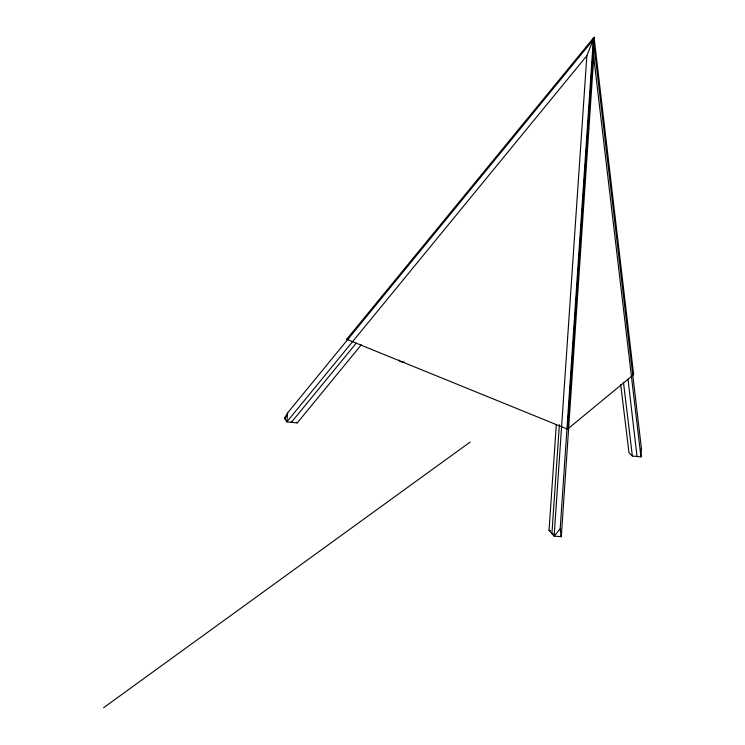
<?xml version="1.0" encoding="UTF-8"?>
<svg xmlns="http://www.w3.org/2000/svg" width="745" height="745" viewBox="0 0 745 745"><rect width="100%" height="100%" fill="white"/><g stroke="black" fill="none" stroke-linecap="round" stroke-linejoin="round"><path stroke-width="1.12" d="M620.706 384.634L628.994 452.792L632.356 456.024L640.942 456.881L641.445 448.714L593.327 39.643L287.617 412.888L284.45 418.448L286.834 421.884L297.255 422.909L361.344 344.749M560.613 535.869L561.302 536.651L560.175 528.894L593.327 39.643L586.855 55.717L554.122 536.13L561.302 536.651L593.737 57.188L593.402 42.931M567.513 429.157L594.054 37.25L346.686 339.292L567.513 429.157L633.65 374.577L594.054 37.25L592.238 40.221M560.175 528.894L554.122 536.13L549.056 530.365L556.292 424.78M551.915 533.625L552.818 533.69L551.915 533.625L559.355 424.678M287.617 412.888L286.834 421.884L586.855 55.717M640.467 449.952L641.445 448.714M287.393 414.853L284.45 418.448L285.577 418.569M291.37 422.322L291.062 421.894L291.36 422.331L356.212 343.203M103.555 707.75L470.188 442.027M346.686 339.292L348.762 338.286M549.056 530.365L550.397 530.468M404.302 362.089L400.419 361.623L399.106 360.133M637.012 456.303L628.016 379.27M296.799 422.266L297.255 422.909M623.463 382.269L632.356 456.024M593.737 57.188L640.942 456.881"/></g></svg>
